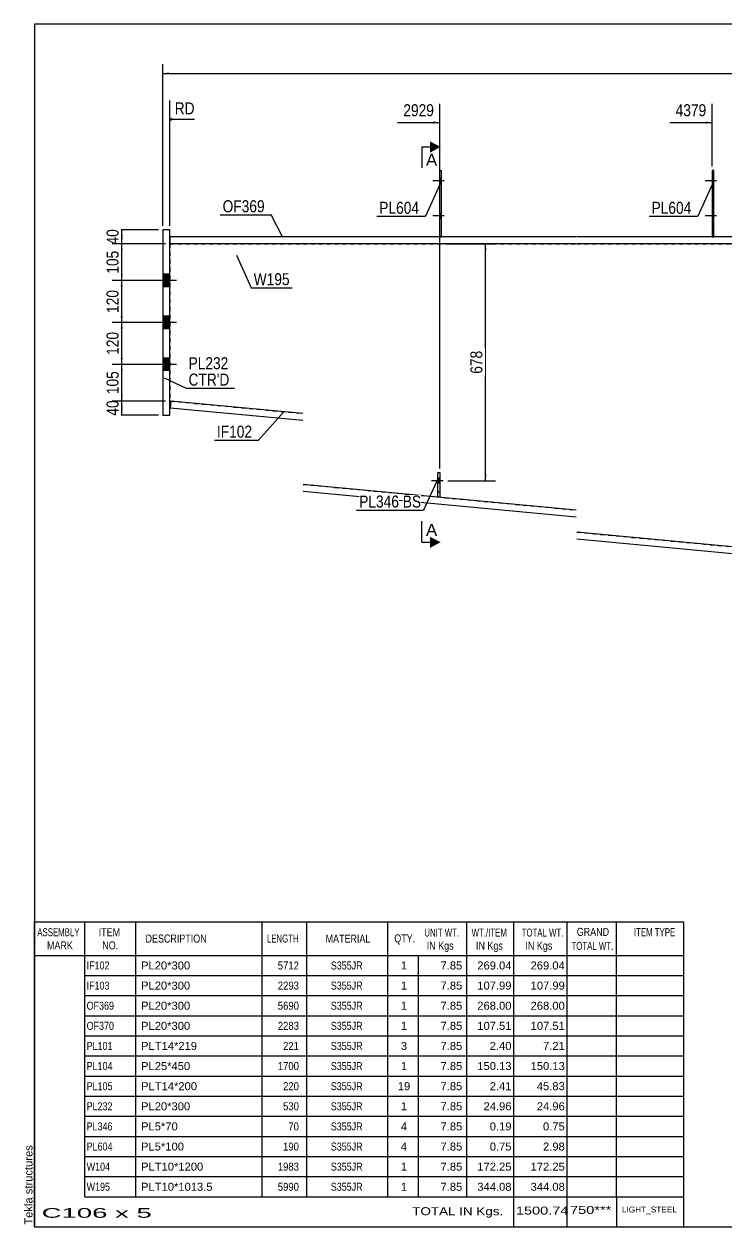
# Model space of a CAD drawing. Header units: millimetres. Extents: x -284 to 128, y -158 to 129.
# Drawn here: x -284.4 to -116.6, y -157.6 to 129.4 of the extents above; entities that cross this region are included whole.
import ezdxf

# ---------------------------------------------------------------- set-up
doc = ezdxf.new("R2010")
doc.units = ezdxf.units.MM
doc.linetypes.add('DXK_LINE_DOT1', pattern=[1.8814, 0.9407, -0.9407])
doc.linetypes.add('DXK_LINE_DOT2', pattern=[3.9198, 1.9599, -1.9599])
doc.styles.add('Arial', font='ARIAL.TTF', dxfattribs={"height": 0.2})
doc.styles.add('Arial Narrow', font='ARIALN.TTF', dxfattribs={"height": 0.2})

# ---------------------------------------------------------------- blocks, each defined once
blk = doc.blocks.new('Unknown-623260482-1210')
at = {"color": 5, "linetype": 'Continuous'}
for p, q in [((128.16, 129.41), (-281.84, 129.41)), ((-281.84, 129.41), (-281.84, -157.59)), ((128.16, -157.59), (128.16, 129.41)), ((-281.84, -157.59), (128.16, -157.59))]:
    blk.add_line(p, q, dxfattribs=at)
at = {"color": 174, "linetype": 'Continuous', "style": 'Arial'}
blk.add_text('Tekla structures', height=1.9102, rotation=90, dxfattribs=at).set_placement((-282.34, -157.09))
blk = doc.blocks.new('Part-623260482-1785 - 1449')
at = {"color": 7, "linetype": 'DXK_LINE_DOT1'}
for p, q in [((-249.58, 76.96), (-249.58, 39.46)), ((-249.58, 76.96), (-217.83, 76.96)), ((-217.73, 76.96), (-152.57, 76.96)), ((-152.47, 76.96), (-87.59, 76.96)), ((-87.49, 76.96), (-30.84, 76.96)), ((-249.33, 39.43), (-217.83, 36.47)), ((-217.73, 19.56), (-152.57, 13.43)), ((-152.47, 8.16), (-87.59, 2.06)), ((-87.49, -2.17), (-30.84, -7.5))]:
    blk.add_line(p, q, dxfattribs=at)
at = {"color": 2, "linetype": 'Continuous'}
for p, q in [((-30.84, -7.5), (-30.84, 76.96)), ((-249.58, 39.46), (-249.33, 39.43))]:
    blk.add_line(p, q, dxfattribs=at)
blk = doc.blocks.new('Bolt-623260482-1721 - 1449')
at = {"linetype": 'Continuous'}
for points in [[(-184.73, 91.37), (-184.73, 92.54), (-185.15, 92.54), (-185.15, 91.37)], [(-184.73, 91.37), (-184.73, 92.54), (-185.15, 92.54), (-185.15, 91.37)], [(-184.73, 83.04), (-184.73, 84.21), (-185.15, 84.21), (-185.15, 83.04)], [(-184.73, 83.04), (-184.73, 84.21), (-185.15, 84.21), (-185.15, 83.04)]]:
    blk.add_hatch(color=3, dxfattribs=at).paths.add_polyline_path(points)
at = {"color": 3, "linetype": 'Continuous'}
for p, q in [((-184.07, 91.96), (-186.82, 91.96)), ((-184.07, 91.96), (-186.82, 91.96)), ((-184.73, 92.54), (-185.15, 92.54)), ((-184.73, 92.54), (-185.15, 92.54)), ((-184.73, 91.37), (-185.15, 91.37)), ((-184.73, 91.37), (-185.15, 91.37)), ((-184.07, 83.62), (-186.82, 83.62)), ((-184.07, 83.62), (-186.82, 83.62)), ((-184.73, 84.21), (-185.15, 84.21)), ((-184.73, 84.21), (-185.15, 84.21)), ((-184.73, 83.04), (-185.15, 83.04)), ((-184.73, 83.04), (-185.15, 83.04))]:
    blk.add_line(p, q, dxfattribs=at)
blk = doc.blocks.new('Bolt-623260482-1593 - 1449')
at = {"linetype": 'Continuous'}
for points in [[(-251.25, 69.71), (-251.25, 66.71), (-249.58, 66.71), (-249.58, 69.71)], [(-251.25, 69.71), (-251.25, 66.71), (-249.58, 66.71), (-249.58, 69.71)], [(-251.25, 59.71), (-251.25, 56.71), (-249.58, 56.71), (-249.58, 59.71)], [(-251.25, 59.71), (-251.25, 56.71), (-249.58, 56.71), (-249.58, 59.71)], [(-251.25, 49.71), (-251.25, 46.71), (-249.58, 46.71), (-249.58, 49.71)], [(-251.25, 49.71), (-251.25, 46.71), (-249.58, 46.71), (-249.58, 49.71)]]:
    blk.add_hatch(color=3, dxfattribs=at).paths.add_polyline_path(points)
at = {"color": 3, "linetype": 'Continuous'}
for p, q in [((-249.58, 69.71), (-251.25, 69.71)), ((-249.58, 69.71), (-251.25, 69.71)), ((-248, 68.21), (-251.25, 68.21)), ((-248, 68.21), (-251.25, 68.21)), ((-249.58, 66.71), (-251.25, 66.71)), ((-249.58, 66.71), (-251.25, 66.71)), ((-249.58, 59.71), (-251.25, 59.71)), ((-249.58, 59.71), (-251.25, 59.71)), ((-248, 58.21), (-251.25, 58.21)), ((-248, 58.21), (-251.25, 58.21)), ((-249.58, 56.71), (-251.25, 56.71)), ((-249.58, 56.71), (-251.25, 56.71)), ((-249.58, 49.71), (-251.25, 49.71)), ((-249.58, 49.71), (-251.25, 49.71)), ((-248, 48.21), (-251.25, 48.21)), ((-248, 48.21), (-251.25, 48.21)), ((-249.58, 46.71), (-251.25, 46.71)), ((-249.58, 46.71), (-251.25, 46.71))]:
    blk.add_line(p, q, dxfattribs=at)
blk = doc.blocks.new('Part-623260482-1587 - 1449')
at = {"color": 7, "linetype": 'DXK_LINE_DOT1'}
for p, q in [((-185.57, 16.54), (-185.57, 22.37)), ((-185.57, 22.37), (-185.15, 22.37)), ((-185.15, 22.37), (-185.15, 16.54)), ((-185.57, 17.79), (-185.15, 17.79)), ((-185.15, 16.54), (-185.57, 16.54))]:
    blk.add_line(p, q, dxfattribs=at)
blk = doc.blocks.new('Part-623260482-1538 - 1449')
at = {"color": 2, "linetype": 'Continuous'}
for p, q in [((-249.58, 78.62), (-249.58, 76.96)), ((-217.83, 78.62), (-249.58, 78.62)), ((-152.57, 78.62), (-217.73, 78.62)), ((-87.59, 78.62), (-152.47, 78.62)), ((-55.84, 78.62), (-87.49, 78.62)), ((-55.84, 76.96), (-55.84, 78.62)), ((-217.83, 76.96), (-249.58, 76.96)), ((-152.57, 76.96), (-217.73, 76.96)), ((-87.59, 76.96), (-152.47, 76.96)), ((-55.84, 76.96), (-87.49, 76.96))]:
    blk.add_line(p, q, dxfattribs=at)
blk = doc.blocks.new('Part-623260482-1646 - 1449')
at = {"color": 2, "linetype": 'Continuous'}
for p, q in [((-249.58, 80.29), (-251.25, 80.29)), ((-251.25, 80.29), (-251.25, 36.12)), ((-249.58, 36.12), (-249.58, 80.29)), ((-251.25, 36.12), (-249.58, 36.12))]:
    blk.add_line(p, q, dxfattribs=at)
blk = doc.blocks.new('Bolt-623260482-1720 - 1449')
at = {"linetype": 'Continuous'}
for points in [[(-119.76, 91.37), (-119.76, 92.54), (-120.18, 92.54), (-120.18, 91.37)], [(-119.76, 91.37), (-119.76, 92.54), (-120.18, 92.54), (-120.18, 91.37)], [(-119.76, 83.04), (-119.76, 84.21), (-120.18, 84.21), (-120.18, 83.04)], [(-119.76, 83.04), (-119.76, 84.21), (-120.18, 84.21), (-120.18, 83.04)]]:
    blk.add_hatch(color=3, dxfattribs=at).paths.add_polyline_path(points)
at = {"color": 3, "linetype": 'Continuous'}
for p, q in [((-119.09, 91.96), (-121.84, 91.96)), ((-119.09, 91.96), (-121.84, 91.96)), ((-119.76, 92.54), (-120.18, 92.54)), ((-119.76, 92.54), (-120.18, 92.54)), ((-119.76, 91.37), (-120.18, 91.37)), ((-119.76, 91.37), (-120.18, 91.37)), ((-119.09, 83.62), (-121.84, 83.62)), ((-119.09, 83.62), (-121.84, 83.62)), ((-119.76, 84.21), (-120.18, 84.21)), ((-119.76, 84.21), (-120.18, 84.21)), ((-119.76, 83.04), (-120.18, 83.04)), ((-119.76, 83.04), (-120.18, 83.04))]:
    blk.add_line(p, q, dxfattribs=at)
blk = doc.blocks.new('Part-623260482-1592 - 1449')
at = {"color": 2, "linetype": 'Continuous'}
for p, q in [((-185.15, 78.62), (-185.15, 94.46)), ((-185.15, 94.46), (-184.73, 94.46)), ((-184.73, 78.62), (-184.73, 94.46))]:
    blk.add_line(p, q, dxfattribs=at)
at = {"color": 7, "linetype": 'DXK_LINE_DOT1'}
blk.add_line((-185.15, 78.62), (-184.73, 78.62), dxfattribs=at)
blk = doc.blocks.new('Bolt-623260482-1722 - 1449')
at = {"color": 3, "linetype": 'DXK_LINE_DOT2'}
for p, q in [((-184.36, 20.45), (-187.11, 20.45)), ((-185.15, 21.04), (-185.57, 21.04)), ((-185.15, 19.87), (-185.57, 19.87))]:
    blk.add_line(p, q, dxfattribs=at)
blk = doc.blocks.new('Bolt-623260482-1723 - 1449')
at = {"linetype": 'Continuous'}
blk.add_hatch(color=3, dxfattribs=at).paths.add_polyline_path([(-185.15, 19.87), (-185.15, 21.04), (-185.57, 21.04), (-185.57, 19.87)])
at = {"color": 3, "linetype": 'Continuous'}
for p, q in [((-184.36, 20.45), (-187.11, 20.45)), ((-185.15, 21.04), (-185.57, 21.04)), ((-185.15, 19.87), (-185.57, 19.87))]:
    blk.add_line(p, q, dxfattribs=at)
blk = doc.blocks.new('Part-623260482-1747 - 1449')
at = {"color": 2, "linetype": 'Continuous'}
for p, q in [((-249.33, 39.43), (-249.49, 37.78)), ((-217.83, 34.8), (-249.49, 37.78)), ((-217.83, 36.47), (-249.33, 39.43)), ((-152.57, 13.43), (-217.73, 19.56)), ((-152.57, 11.75), (-217.73, 17.88)), ((-87.59, 2.06), (-152.47, 8.16)), ((-87.59, 0.39), (-152.47, 6.49)), ((-55.84, -5.15), (-87.49, -2.17)), ((-55.99, -6.81), (-87.49, -3.84)), ((-55.99, -6.81), (-55.84, -5.15))]:
    blk.add_line(p, q, dxfattribs=at)
blk = doc.blocks.new('Part-623260482-1806 - 1449')
at = {"color": 2, "linetype": 'Continuous'}
for p, q in [((-119.76, 94.46), (-120.18, 94.46)), ((-120.18, 94.46), (-120.18, 78.62)), ((-119.76, 78.62), (-119.76, 94.46))]:
    blk.add_line(p, q, dxfattribs=at)
at = {"color": 7, "linetype": 'DXK_LINE_DOT1'}
blk.add_line((-120.18, 78.62), (-119.76, 78.62), dxfattribs=at)
blk = doc.blocks.new('Part-623260482-1833 - 1449')
at = {"color": 2, "linetype": 'Continuous'}
for p, q in [((-185.57, 16.54), (-185.57, 22.37)), ((-185.57, 22.37), (-185.15, 22.37)), ((-185.15, 22.37), (-185.15, 16.54)), ((-185.15, 16.54), (-185.57, 16.54))]:
    blk.add_line(p, q, dxfattribs=at)
blk = doc.blocks.new('StraightDimension-623260482-2021 - 1449')
at = {"linetype": 'Continuous'}
for points in [[(-174.48, 75.46), (-174.23, 76.96), (-173.98, 75.46)], [(-173.98, 21.95), (-174.23, 20.45), (-174.48, 21.95)]]:
    blk.add_hatch(color=7, dxfattribs=at).paths.add_polyline_path(points)
at = {"color": 7, "linetype": 'Continuous'}
for p, q in [((-183.23, 76.96), (-171.83, 76.96)), ((-174.23, 20.45), (-174.23, 76.96)), ((-183.26, 20.45), (-171.83, 20.45))]:
    blk.add_line(p, q, dxfattribs=at)
at = {"color": 0}
blk.add_wipeout([(-174.38, 52.05), (-178.58, 52.05), (-178.58, 45.36), (-174.38, 45.36)], dxfattribs=at)
at = {"color": 3, "style": 'Arial Narrow'}
blk.add_text('678', height=2.863, rotation=90.0002, dxfattribs=at).set_placement((-174.98, 45.96))
blk = doc.blocks.new('StraightDimension-623260482-2334 - 1449')
at = {"linetype": 'Continuous'}
for points in [[(-249.75, 117.37), (-251.25, 117.62), (-249.75, 117.87)], [(77.22, 117.87), (78.72, 117.62), (77.22, 117.37)]]:
    blk.add_hatch(color=7, dxfattribs=at).paths.add_polyline_path(points)
at = {"color": 7, "linetype": 'Continuous'}
for p, q in [((-251.25, 81.29), (-251.25, 119.87)), ((78.72, 98.79), (78.72, 119.87)), ((-251.25, 117.62), (78.72, 117.62))]:
    blk.add_line(p, q, dxfattribs=at)
at = {"color": 0}
blk.add_wipeout([(-82.01, 117.77), (-82.01, 121.97), (-90.52, 121.97), (-90.52, 117.77)], dxfattribs=at)
at = {"color": 3, "style": 'Arial Narrow'}
blk.add_text('8018', height=2.863, dxfattribs=at).set_placement((-89.92, 118.37))
blk = doc.blocks.new('StraightDimension-623260482-2343 - 1449')
at = {"linetype": 'Continuous'}
for points in [[(-261.3, 78.79), (-261.05, 80.29), (-260.8, 78.79)], [(-260.8, 78.46), (-261.05, 76.96), (-261.3, 78.46)]]:
    blk.add_hatch(color=7, dxfattribs=at).paths.add_polyline_path(points)
at = {"color": 7, "linetype": 'Continuous'}
for p, q in [((-252.25, 80.29), (-263.3, 80.29)), ((-261.05, 76.96), (-261.05, 80.29)), ((-250.58, 76.96), (-263.3, 76.96))]:
    blk.add_line(p, q, dxfattribs=at)
at = {"color": 0}
blk.add_wipeout([(-261.2, 81.05), (-265.4, 81.05), (-265.4, 76.2), (-261.2, 76.2)], dxfattribs=at)
at = {"color": 3, "style": 'Arial Narrow'}
blk.add_text('40', height=2.863, rotation=90.0002, dxfattribs=at).set_placement((-261.8, 76.8))
blk = doc.blocks.new('StraightDimension-623260482-2352 - 1449')
at = {"linetype": 'Continuous'}
for points in [[(-261.3, 37.96), (-261.05, 39.46), (-260.8, 37.96)], [(-260.8, 37.62), (-261.05, 36.12), (-261.3, 37.62)]]:
    blk.add_hatch(color=7, dxfattribs=at).paths.add_polyline_path(points)
at = {"color": 7, "linetype": 'Continuous'}
for p, q in [((-250.58, 39.46), (-263.3, 39.46)), ((-261.05, 36.12), (-261.05, 39.46)), ((-252.25, 36.12), (-263.3, 36.12))]:
    blk.add_line(p, q, dxfattribs=at)
at = {"color": 0}
blk.add_wipeout([(-261.2, 40.22), (-265.4, 40.22), (-265.4, 35.36), (-261.2, 35.36)], dxfattribs=at)
at = {"color": 3, "style": 'Arial Narrow'}
blk.add_text('40', height=2.863, rotation=90.0002, dxfattribs=at).set_placement((-261.8, 35.96))
blk = doc.blocks.new('StraightDimension-623260482-2362 - 1449')
at = {"linetype": 'Continuous'}
for points in [[(-261.3, 56.71), (-261.05, 58.21), (-260.8, 56.71)], [(-260.8, 49.71), (-261.05, 48.21), (-261.3, 49.71)]]:
    blk.add_hatch(color=7, dxfattribs=at).paths.add_polyline_path(points)
at = {"color": 7, "linetype": 'Continuous'}
for p, q in [((-250.58, 58.21), (-263.3, 58.21)), ((-261.05, 48.21), (-261.05, 58.21)), ((-250.58, 48.21), (-263.3, 48.21))]:
    blk.add_line(p, q, dxfattribs=at)
at = {"color": 0}
blk.add_wipeout([(-261.2, 56.55), (-265.4, 56.55), (-265.4, 49.87), (-261.2, 49.87)], dxfattribs=at)
at = {"color": 3, "style": 'Arial Narrow'}
blk.add_text('120', height=2.863, rotation=90.0002, dxfattribs=at).set_placement((-261.8, 50.47))
blk = doc.blocks.new('StraightDimension-623260482-2376 - 1449')
at = {"linetype": 'Continuous'}
for points in [[(-261.3, 46.71), (-261.05, 48.21), (-260.8, 46.71)], [(-260.8, 40.96), (-261.05, 39.46), (-261.3, 40.96)]]:
    blk.add_hatch(color=7, dxfattribs=at).paths.add_polyline_path(points)
at = {"color": 7, "linetype": 'Continuous'}
for p, q in [((-250.58, 48.21), (-263.3, 48.21)), ((-261.05, 39.46), (-261.05, 48.21)), ((-250.58, 39.46), (-263.3, 39.46))]:
    blk.add_line(p, q, dxfattribs=at)
at = {"color": 0}
blk.add_wipeout([(-261.2, 47.18), (-265.4, 47.18), (-265.4, 40.49), (-261.2, 40.49)], dxfattribs=at)
at = {"color": 3, "style": 'Arial Narrow'}
blk.add_text('105', height=2.863, rotation=90.0002, dxfattribs=at).set_placement((-261.8, 41.09))
blk = doc.blocks.new('StraightDimension-623260482-2390 - 1449')
at = {"linetype": 'Continuous'}
for points in [[(-261.3, 75.46), (-261.05, 76.96), (-260.8, 75.46)], [(-260.8, 69.71), (-261.05, 68.21), (-261.3, 69.71)]]:
    blk.add_hatch(color=7, dxfattribs=at).paths.add_polyline_path(points)
at = {"color": 7, "linetype": 'Continuous'}
for p, q in [((-250.58, 76.96), (-263.3, 76.96)), ((-261.05, 68.21), (-261.05, 76.96)), ((-250.58, 68.21), (-263.3, 68.21))]:
    blk.add_line(p, q, dxfattribs=at)
at = {"color": 0}
blk.add_wipeout([(-261.2, 75.93), (-265.4, 75.93), (-265.4, 69.24), (-261.2, 69.24)], dxfattribs=at)
at = {"color": 3, "style": 'Arial Narrow'}
blk.add_text('105', height=2.863, rotation=90.0002, dxfattribs=at).set_placement((-261.8, 69.84))
blk = doc.blocks.new('StraightDimension-623260482-2403 - 1449')
at = {"linetype": 'Continuous'}
for points in [[(-261.3, 66.71), (-261.05, 68.21), (-260.8, 66.71)], [(-260.8, 59.71), (-261.05, 58.21), (-261.3, 59.71)]]:
    blk.add_hatch(color=7, dxfattribs=at).paths.add_polyline_path(points)
at = {"color": 7, "linetype": 'Continuous'}
for p, q in [((-250.58, 68.21), (-263.3, 68.21)), ((-261.05, 58.21), (-261.05, 68.21)), ((-250.58, 58.21), (-263.3, 58.21))]:
    blk.add_line(p, q, dxfattribs=at)
at = {"color": 0}
blk.add_wipeout([(-261.2, 66.55), (-265.4, 66.55), (-265.4, 59.87), (-261.2, 59.87)], dxfattribs=at)
at = {"color": 3, "style": 'Arial Narrow'}
blk.add_text('120', height=2.863, rotation=90.0002, dxfattribs=at).set_placement((-261.8, 60.47))
blk = doc.blocks.new('StraightDimension-623260482-5804 - 1449')
at = {"linetype": 'Continuous'}
blk.add_hatch(color=7, dxfattribs=at).paths.add_polyline_path([(-121.68, 106.16), (-120.18, 105.91), (-121.68, 105.66)])
at = {"color": 7, "linetype": 'Continuous'}
for p, q in [((-120.18, 95.46), (-120.18, 110.41)), ((-130.24, 105.91), (-120.18, 105.91))]:
    blk.add_line(p, q, dxfattribs=at)
at = {"color": 0}
blk.add_wipeout([(-120.95, 106.81), (-120.95, 111.01), (-129.46, 111.01), (-129.46, 106.81)], dxfattribs=at)
at = {"color": 3, "style": 'Arial Narrow'}
blk.add_text('4379', height=2.863, dxfattribs=at).set_placement((-128.86, 107.41))
blk = doc.blocks.new('StraightDimension-623260482-5805 - 1449')
at = {"linetype": 'Continuous'}
blk.add_hatch(color=7, dxfattribs=at).paths.add_polyline_path([(-186.65, 106.16), (-185.15, 105.91), (-186.65, 105.66)])
at = {"color": 7, "linetype": 'Continuous'}
for p, q in [((-185.15, 23.37), (-185.15, 110.41)), ((-195.21, 105.91), (-185.15, 105.91))]:
    blk.add_line(p, q, dxfattribs=at)
at = {"color": 0, "linetype": 'Continuous'}
blk.add_wipeout([(-243.05, 107.26), (-243.05, 111.46), (-249, 111.46), (-249, 107.26)], dxfattribs=at)
at = {"color": 7, "linetype": 'Continuous'}
for p, q in [((-249.58, 81.29), (-249.58, 111.16)), ((-249.08, 106.91), (-249.58, 106.66)), ((-249.08, 106.41), (-249.58, 106.66)), ((-243.65, 106.66), (-249.58, 106.66))]:
    blk.add_line(p, q, dxfattribs=at)
at = {"color": 3, "linetype": 'Continuous', "style": 'Arial Narrow'}
blk.add_text('RD', height=2.863, dxfattribs=at).set_placement((-248.4, 107.86))
at = {"color": 0}
blk.add_wipeout([(-185.93, 106.81), (-185.93, 111.01), (-194.44, 111.01), (-194.44, 106.81)], dxfattribs=at)
at = {"color": 3, "style": 'Arial Narrow'}
blk.add_text('2929', height=2.863, dxfattribs=at).set_placement((-193.84, 107.41))
blk = doc.blocks.new('CBS_BOM-623260482-5928')
at = {"color": 7, "linetype": 'Continuous'}
for p, q in [((-281.87, -92.82), (-281.87, -84.82)), ((-281.87, -84.82), (-126.95, -84.82)), ((-269.87, -92.82), (-269.87, -84.82)), ((-257.68, -92.82), (-257.68, -84.82)), ((-227.52, -92.82), (-227.52, -84.82)), ((-216.84, -92.82), (-216.84, -84.82)), ((-197.52, -92.82), (-197.52, -84.82)), ((-178.72, -92.82), (-178.72, -84.82)), ((-167.51, -92.82), (-167.51, -84.82)), ((-154.72, -92.82), (-154.72, -84.82)), ((-142.97, -92.82), (-142.97, -84.82)), ((-126.95, -84.83), (-126.95, -92.81)), ((-281.87, -92.82), (-126.95, -92.82)), ((-281.87, -97.62), (-281.87, -92.82)), ((-269.87, -97.62), (-269.87, -92.82)), ((-257.68, -97.62), (-257.68, -92.82)), ((-227.52, -97.62), (-227.52, -92.82)), ((-216.84, -97.62), (-216.84, -92.82)), ((-197.52, -97.62), (-197.52, -92.82)), ((-190.26, -97.62), (-190.26, -92.82)), ((-178.72, -97.62), (-178.72, -92.82)), ((-167.51, -97.62), (-167.51, -92.82)), ((-154.72, -97.62), (-154.72, -92.82)), ((-142.96, -97.62), (-142.96, -92.82)), ((-126.95, -92.83), (-126.95, -97.62)), ((-281.87, -102.42), (-281.87, -97.62)), ((-269.87, -97.62), (-126.95, -97.62)), ((-269.87, -102.42), (-269.87, -97.62)), ((-257.68, -102.42), (-257.68, -97.62)), ((-227.52, -102.42), (-227.52, -97.62)), ((-216.84, -102.42), (-216.84, -97.62)), ((-197.52, -102.42), (-197.52, -97.62)), ((-190.26, -102.42), (-190.26, -97.62)), ((-178.72, -102.42), (-178.72, -97.62)), ((-167.51, -102.42), (-167.51, -97.62)), ((-154.72, -102.42), (-154.72, -97.62)), ((-142.96, -102.42), (-142.96, -97.62)), ((-126.95, -97.63), (-126.95, -102.42)), ((-281.87, -107.22), (-281.87, -102.42)), ((-269.87, -102.42), (-126.95, -102.42)), ((-269.87, -107.22), (-269.87, -102.42)), ((-257.68, -107.22), (-257.68, -102.42)), ((-227.52, -107.22), (-227.52, -102.42)), ((-216.84, -107.22), (-216.84, -102.42)), ((-197.52, -107.22), (-197.52, -102.42)), ((-190.26, -107.22), (-190.26, -102.42)), ((-178.72, -107.22), (-178.72, -102.42)), ((-167.51, -107.22), (-167.51, -102.42)), ((-154.72, -107.22), (-154.72, -102.42)), ((-142.96, -107.22), (-142.96, -102.42)), ((-126.95, -102.43), (-126.95, -107.22)), ((-281.87, -112.02), (-281.87, -107.22)), ((-269.87, -107.22), (-126.95, -107.22)), ((-269.87, -112.02), (-269.87, -107.22)), ((-257.68, -112.02), (-257.68, -107.22)), ((-227.52, -112.02), (-227.52, -107.22)), ((-216.84, -112.02), (-216.84, -107.22)), ((-197.52, -112.02), (-197.52, -107.22)), ((-190.26, -112.02), (-190.26, -107.22)), ((-178.72, -112.02), (-178.72, -107.22)), ((-167.51, -112.02), (-167.51, -107.22)), ((-154.72, -112.02), (-154.72, -107.22)), ((-142.96, -112.02), (-142.96, -107.22)), ((-126.95, -107.23), (-126.95, -112.02)), ((-281.87, -116.82), (-281.87, -112.02)), ((-269.87, -112.02), (-126.95, -112.02)), ((-269.87, -116.82), (-269.87, -112.02)), ((-257.68, -116.82), (-257.68, -112.02)), ((-227.52, -116.82), (-227.52, -112.02)), ((-216.84, -116.82), (-216.84, -112.02)), ((-197.52, -116.82), (-197.52, -112.02)), ((-190.26, -116.82), (-190.26, -112.02)), ((-178.72, -116.82), (-178.72, -112.02)), ((-167.51, -116.82), (-167.51, -112.02)), ((-154.72, -116.82), (-154.72, -112.02)), ((-142.96, -116.82), (-142.96, -112.02)), ((-126.95, -112.03), (-126.95, -116.82)), ((-281.87, -121.62), (-281.87, -116.82)), ((-269.87, -116.82), (-126.95, -116.82)), ((-269.87, -121.62), (-269.87, -116.82)), ((-257.68, -121.62), (-257.68, -116.82)), ((-227.52, -121.62), (-227.52, -116.82)), ((-216.84, -121.62), (-216.84, -116.82)), ((-197.52, -121.62), (-197.52, -116.82)), ((-190.26, -121.62), (-190.26, -116.82)), ((-178.72, -121.62), (-178.72, -116.82)), ((-167.51, -121.62), (-167.51, -116.82)), ((-154.72, -121.62), (-154.72, -116.82)), ((-142.96, -121.62), (-142.96, -116.82)), ((-126.95, -116.83), (-126.95, -121.62)), ((-281.87, -126.42), (-281.87, -121.62)), ((-269.87, -121.62), (-126.95, -121.62)), ((-269.87, -126.42), (-269.87, -121.62)), ((-257.68, -126.42), (-257.68, -121.62)), ((-227.52, -126.42), (-227.52, -121.62)), ((-216.84, -126.42), (-216.84, -121.62)), ((-197.52, -126.42), (-197.52, -121.62)), ((-190.26, -126.42), (-190.26, -121.62)), ((-178.72, -126.42), (-178.72, -121.62)), ((-167.51, -126.42), (-167.51, -121.62)), ((-154.72, -126.42), (-154.72, -121.62)), ((-142.96, -126.42), (-142.96, -121.62)), ((-126.95, -121.63), (-126.95, -126.42)), ((-281.87, -131.22), (-281.87, -126.42)), ((-269.87, -126.42), (-126.95, -126.42)), ((-269.87, -131.22), (-269.87, -126.42)), ((-257.68, -131.22), (-257.68, -126.42)), ((-227.52, -131.22), (-227.52, -126.42)), ((-216.84, -131.22), (-216.84, -126.42)), ((-197.52, -131.22), (-197.52, -126.42)), ((-190.26, -131.22), (-190.26, -126.42)), ((-178.72, -131.22), (-178.72, -126.42)), ((-167.51, -131.22), (-167.51, -126.42)), ((-154.72, -131.22), (-154.72, -126.42)), ((-142.96, -131.22), (-142.96, -126.42)), ((-126.95, -126.43), (-126.95, -131.22)), ((-281.87, -136.02), (-281.87, -131.22)), ((-269.87, -131.22), (-126.95, -131.22)), ((-269.87, -136.02), (-269.87, -131.22)), ((-257.68, -136.02), (-257.68, -131.22)), ((-227.52, -136.02), (-227.52, -131.22)), ((-216.84, -136.02), (-216.84, -131.22)), ((-197.52, -136.02), (-197.52, -131.22)), ((-190.26, -136.02), (-190.26, -131.22)), ((-178.72, -136.02), (-178.72, -131.22)), ((-167.51, -136.02), (-167.51, -131.22)), ((-154.72, -136.02), (-154.72, -131.22)), ((-142.96, -136.02), (-142.96, -131.22)), ((-126.95, -131.23), (-126.95, -136.02)), ((-281.87, -140.82), (-281.87, -136.02)), ((-269.87, -136.02), (-126.95, -136.02)), ((-269.87, -140.82), (-269.87, -136.02)), ((-257.68, -140.82), (-257.68, -136.02)), ((-227.52, -140.82), (-227.52, -136.02)), ((-216.84, -140.82), (-216.84, -136.02)), ((-197.52, -140.82), (-197.52, -136.02)), ((-190.26, -140.82), (-190.26, -136.02)), ((-178.72, -140.82), (-178.72, -136.02)), ((-167.51, -140.82), (-167.51, -136.02)), ((-154.72, -140.82), (-154.72, -136.02)), ((-142.96, -140.82), (-142.96, -136.02)), ((-126.95, -136.03), (-126.95, -140.82)), ((-281.87, -145.62), (-281.87, -140.82)), ((-269.87, -140.82), (-126.95, -140.82)), ((-269.87, -145.62), (-269.87, -140.82)), ((-257.68, -145.62), (-257.68, -140.82)), ((-227.52, -145.62), (-227.52, -140.82)), ((-216.84, -145.62), (-216.84, -140.82)), ((-197.52, -145.62), (-197.52, -140.82)), ((-190.26, -145.62), (-190.26, -140.82)), ((-178.72, -145.62), (-178.72, -140.82)), ((-167.51, -145.62), (-167.51, -140.82)), ((-154.72, -145.62), (-154.72, -140.82)), ((-142.96, -145.62), (-142.96, -140.82)), ((-126.95, -140.83), (-126.95, -145.62)), ((-281.87, -150.42), (-281.87, -145.62)), ((-269.87, -145.62), (-126.95, -145.62)), ((-269.87, -150.42), (-269.87, -145.62)), ((-257.68, -150.42), (-257.68, -145.62)), ((-227.52, -150.42), (-227.52, -145.62)), ((-216.84, -150.42), (-216.84, -145.62)), ((-197.52, -150.42), (-197.52, -145.62)), ((-190.26, -150.42), (-190.26, -145.62)), ((-178.72, -150.42), (-178.72, -145.62)), ((-167.51, -150.42), (-167.51, -145.62)), ((-154.72, -150.42), (-154.72, -145.62)), ((-142.96, -150.42), (-142.96, -145.62)), ((-126.95, -145.63), (-126.95, -150.42)), ((-281.87, -157.62), (-281.87, -150.44)), ((-269.87, -150.42), (-126.95, -150.42)), ((-167.51, -157.62), (-167.51, -150.44)), ((-154.72, -157.62), (-154.72, -150.44)), ((-142.92, -157.62), (-142.92, -150.44)), ((-126.95, -150.42), (-126.95, -157.62)), ((-281.87, -157.62), (-126.95, -157.62))]:
    blk.add_line(p, q, dxfattribs=at)
at = {"color": 3, "linetype": 'Continuous', "style": 'Arial'}
for s, height, width, p in [('ASSEMBLY', 1.91, 0.7, (-281.19, -88.25)), ('ITEM', 1.91, 0.8, (-266.54, -88.25)), ('DESCRIPTION', 1.9102, 0.8, (-255.36, -89.76)), ('LENGTH', 1.91, 0.7, (-226.41, -89.76)), ('MATERIAL', 1.91, 0.8, (-212.39, -89.8)), ('QTY.', 1.91, 0.8, (-196, -89.72)), ('UNIT WT.', 1.91, 0.7, (-188.83, -88.33)), ('WT./ITEM', 1.91, 0.7, (-177.54, -88.33)), ('TOTAL WT.', 1.91, 0.7, (-165.6, -88.33)), ('GRAND', 1.91, 0.8, (-152.45, -88.17)), ('ITEM TYPE', 1.91, 0.7, (-138.81, -88.24)), ('MARK', 1.91, 0.8, (-278.87, -91.39)), ('NO.', 1.91, 0.8, (-265.69, -91.39)), ('IN Kgs', 1.91, 0.8, (-188.25, -91.46)), ('IN Kgs', 1.91, 0.8, (-176.5, -91.46)), ('IN Kgs', 1.91, 0.8, (-164.71, -91.46)), ('TOTAL WT.', 1.91, 0.7, (-153.71, -91.51))]:
    blk.add_text(s, height=height, dxfattribs=dict(at, width=width)).set_placement(p)
at = {"color": 7, "linetype": 'Continuous', "style": 'Arial'}
for s, width, p in [('IF102', 0.8, (-269.42, -96.19)), ('5712', 0.85, (-223.8, -96.19)), ('S355JR', 0.8, (-211.15, -96.19)), ('IF103', 0.8, (-269.42, -100.99)), ('2293', 0.85, (-223.8, -100.99)), ('S355JR', 0.8, (-211.15, -100.99)), ('OF369', 0.8, (-269.42, -105.79)), ('5690', 0.85, (-223.8, -105.79)), ('S355JR', 0.8, (-211.15, -105.79)), ('OF370', 0.8, (-269.42, -110.59)), ('2283', 0.85, (-223.8, -110.59)), ('S355JR', 0.8, (-211.15, -110.59)), ('PL101', 0.8, (-269.42, -115.39)), ('221', 0.85, (-222.54, -115.39)), ('S355JR', 0.8, (-211.15, -115.39)), ('PL104', 0.8, (-269.42, -120.19)), ('1700', 0.85, (-223.8, -120.19)), ('S355JR', 0.8, (-211.15, -120.19)), ('PL105', 0.8, (-269.42, -124.99)), ('220', 0.85, (-222.54, -124.99)), ('S355JR', 0.8, (-211.15, -124.99)), ('PL232', 0.8, (-269.42, -129.79)), ('530', 0.85, (-222.54, -129.79)), ('S355JR', 0.8, (-211.15, -129.79)), ('PL346', 0.8, (-269.42, -134.59)), ('70', 0.85, (-221.28, -134.59)), ('S355JR', 0.8, (-211.15, -134.59)), ('PL604', 0.8, (-269.42, -139.39)), ('190', 0.85, (-222.54, -139.39)), ('S355JR', 0.8, (-211.15, -139.39)), ('W104', 0.8, (-269.42, -144.19)), ('1983', 0.85, (-223.8, -144.19)), ('S355JR', 0.8, (-211.15, -144.19)), ('W195', 0.8, (-269.42, -148.99)), ('5990', 0.85, (-223.8, -148.99)), ('S355JR', 0.8, (-211.15, -148.99))]:
    blk.add_text(s, height=1.91, dxfattribs=dict(at, width=width)).set_placement(p)
for s, height, p in [('PL20*300', 1.91, (-256.43, -96.19)), ('1', 1.91, (-194.43, -96.19)), ('7.85', 1.91, (-184.97, -96.19)), ('269.04', 1.91, (-176.19, -96.19)), ('269.04', 1.91, (-163.47, -96.19)), ('PL20*300', 1.91, (-256.43, -100.99)), ('1', 1.91, (-194.43, -100.99)), ('7.85', 1.91, (-184.97, -100.99)), ('107.99', 1.91, (-176.19, -100.99)), ('107.99', 1.91, (-163.47, -100.99)), ('PL20*300', 1.91, (-256.43, -105.79)), ('1', 1.91, (-194.43, -105.79)), ('7.85', 1.91, (-184.97, -105.79)), ('268.00', 1.91, (-176.19, -105.79)), ('268.00', 1.91, (-163.47, -105.79)), ('PL20*300', 1.91, (-256.43, -110.59)), ('1', 1.91, (-194.43, -110.59)), ('7.85', 1.91, (-184.97, -110.59)), ('107.51', 1.91, (-176.19, -110.59)), ('107.51', 1.91, (-163.47, -110.59)), ('PLT14*219', 1.91, (-256.43, -115.39)), ('3', 1.91, (-194.43, -115.39)), ('7.85', 1.91, (-184.97, -115.39)), ('2.40', 1.91, (-173.22, -115.39)), ('7.21', 1.91, (-160.51, -115.39)), ('PL25*450', 1.91, (-256.43, -120.19)), ('1', 1.91, (-194.43, -120.19)), ('7.85', 1.91, (-184.97, -120.19)), ('150.13', 1.91, (-176.19, -120.19)), ('150.13', 1.91, (-163.47, -120.19)), ('PLT14*200', 1.91, (-256.43, -124.99)), ('19', 1.91, (-195.17, -124.99)), ('7.85', 1.91, (-184.97, -124.99)), ('2.41', 1.91, (-173.22, -124.99)), ('45.83', 1.91, (-161.99, -124.99)), ('PL20*300', 1.91, (-256.43, -129.79)), ('1', 1.91, (-194.43, -129.79)), ('7.85', 1.91, (-184.97, -129.79)), ('24.96', 1.91, (-174.7, -129.79)), ('24.96', 1.91, (-161.99, -129.79)), ('PL5*70', 1.91, (-256.43, -134.59)), ('4', 1.91, (-194.43, -134.59)), ('7.85', 1.91, (-184.97, -134.59)), ('0.19', 1.91, (-173.22, -134.59)), ('0.75', 1.91, (-160.51, -134.59)), ('PL5*100', 1.91, (-256.43, -139.39)), ('4', 1.91, (-194.43, -139.39)), ('7.85', 1.91, (-184.97, -139.39)), ('0.75', 1.91, (-173.22, -139.39)), ('2.98', 1.91, (-160.51, -139.39)), ('PLT10*1200', 1.91, (-256.43, -144.19)), ('1', 1.91, (-194.43, -144.19)), ('7.85', 1.91, (-184.97, -144.19)), ('172.25', 1.91, (-176.19, -144.19)), ('172.25', 1.91, (-163.47, -144.19)), ('PLT10*1013.5', 1.9102, (-256.43, -148.99)), ('1', 1.91, (-194.43, -148.99)), ('7.85', 1.91, (-184.97, -148.99)), ('344.08', 1.91, (-176.19, -148.99)), ('344.08', 1.91, (-163.47, -148.99))]:
    blk.add_text(s, height=height, dxfattribs=at).set_placement(p)
at = {"color": 6, "linetype": 'Continuous', "style": 'Arial'}
for s, height, width, p in [('C106 x 5', 2.292, 2.05, (-280.15, -155.43)), ('TOTAL IN Kgs.', 1.9102, 1.2, (-191.71, -154.83)), ('1500.74', 1.91, 1.3, (-166.98, -154.68)), ('750***', 1.91, 1.3, (-154.05, -154.52))]:
    blk.add_text(s, height=height, dxfattribs=dict(at, width=width)).set_placement(p)
blk.add_text('LIGHT_STEEL', height=1.4135, dxfattribs=at).set_placement((-141.7, -154.17))
blk = doc.blocks.new('Mark-623260482-1802 - 1449')
at = {"color": 7, "linetype": 'Continuous'}
blk.add_line((-120.07, 91.27), (-123.6, 83.53), dxfattribs=at)
at = {"color": 0}
blk.add_wipeout([(-125.1, 84.13), (-125.1, 87.13), (-134.61, 87.13), (-134.61, 84.13)], dxfattribs=at)
blk.add_wipeout([(-125.1, 84.13), (-125.1, 87.13), (-134.61, 87.13), (-134.61, 84.13)], dxfattribs=at)
at = {"color": 7, "linetype": 'Continuous'}
blk.add_line((-135.21, 83.53), (-123.6, 83.53), dxfattribs=at)
at = {"color": 3, "style": 'Arial Narrow'}
blk.add_text('PL604', height=2.863, dxfattribs=at).set_placement((-134.61, 84.13))
blk = doc.blocks.new('Mark-623260482-1534 - 1449')
at = {"color": 7, "linetype": 'Continuous'}
blk.add_line((-222.56, 78.48), (-225.42, 83.9), dxfattribs=at)
at = {"color": 0}
blk.add_wipeout([(-226.92, 84.5), (-226.92, 87.5), (-236.97, 87.5), (-236.97, 84.5)], dxfattribs=at)
blk.add_wipeout([(-226.92, 84.5), (-226.92, 87.5), (-236.97, 87.5), (-236.97, 84.5)], dxfattribs=at)
at = {"color": 7, "linetype": 'Continuous'}
blk.add_line((-237.57, 83.9), (-225.42, 83.9), dxfattribs=at)
at = {"color": 3, "style": 'Arial Narrow'}
blk.add_text('OF369', height=2.863, dxfattribs=at).set_placement((-236.97, 84.5))
blk = doc.blocks.new('Mark-623260482-1588 - 1449')
at = {"color": 7, "linetype": 'Continuous'}
blk.add_line((-185.04, 91.27), (-188.58, 83.53), dxfattribs=at)
at = {"color": 0}
blk.add_wipeout([(-190.08, 84.13), (-190.08, 87.13), (-199.58, 87.13), (-199.58, 84.13)], dxfattribs=at)
blk.add_wipeout([(-190.08, 84.13), (-190.08, 87.13), (-199.58, 87.13), (-199.58, 84.13)], dxfattribs=at)
at = {"color": 7, "linetype": 'Continuous'}
blk.add_line((-200.18, 83.53), (-188.58, 83.53), dxfattribs=at)
at = {"color": 3, "style": 'Arial Narrow'}
blk.add_text('PL604', height=2.863, dxfattribs=at).set_placement((-199.58, 84.13))
blk = doc.blocks.new('Mark-623260482-1642 - 1449')
at = {"color": 0}
blk.add_wipeout([(-235.6, 47.04), (-235.6, 50.04), (-245.1, 50.04), (-245.1, 47.04)], dxfattribs=at)
blk.add_wipeout([(-235.6, 47.04), (-235.6, 50.04), (-245.1, 50.04), (-245.1, 47.04)], dxfattribs=at)
blk.add_wipeout([(-235.34, 43.14), (-235.34, 46.14), (-245.1, 46.14), (-245.1, 43.14)], dxfattribs=at)
blk.add_wipeout([(-235.34, 43.14), (-235.34, 46.14), (-245.1, 46.14), (-245.1, 43.14)], dxfattribs=at)
at = {"color": 7, "linetype": 'Continuous'}
for p, q in [((-250.89, 44.98), (-245.7, 42.54)), ((-245.7, 42.54), (-234.1, 42.54))]:
    blk.add_line(p, q, dxfattribs=at)
at = {"color": 3, "style": 'Arial Narrow'}
blk.add_text('PL232', height=2.863, dxfattribs=at).set_placement((-245.1, 47.04))
at = {"color": 1, "style": 'Arial Narrow'}
blk.add_text("CTR'D", height=2.863, dxfattribs=at).set_placement((-245.1, 43.14))
blk = doc.blocks.new('Mark-623260482-1743 - 1449')
at = {"color": 7, "linetype": 'Continuous'}
blk.add_line((-222.46, 36.77), (-228.42, 30.12), dxfattribs=at)
at = {"color": 0}
blk.add_wipeout([(-229.92, 30.72), (-229.92, 33.72), (-238.33, 33.72), (-238.33, 30.72)], dxfattribs=at)
blk.add_wipeout([(-229.92, 30.72), (-229.92, 33.72), (-238.33, 33.72), (-238.33, 30.72)], dxfattribs=at)
at = {"color": 7, "linetype": 'Continuous'}
blk.add_line((-238.93, 30.12), (-228.42, 30.12), dxfattribs=at)
at = {"color": 3, "style": 'Arial Narrow'}
blk.add_text('IF102', height=2.863, dxfattribs=at).set_placement((-238.33, 30.72))
blk = doc.blocks.new('Mark-623260482-1781 - 1449')
at = {"color": 0}
blk.add_wipeout([(-220.97, 67.1), (-220.97, 70.1), (-229.55, 70.1), (-229.55, 67.1)], dxfattribs=at)
blk.add_wipeout([(-220.97, 67.1), (-220.97, 70.1), (-229.55, 70.1), (-229.55, 67.1)], dxfattribs=at)
at = {"color": 7, "linetype": 'Continuous'}
for p, q in [((-233.69, 74.24), (-230.15, 66.5)), ((-230.15, 66.5), (-220.37, 66.5))]:
    blk.add_line(p, q, dxfattribs=at)
at = {"color": 3, "style": 'Arial Narrow'}
blk.add_text('W195', height=2.863, dxfattribs=at).set_placement((-229.55, 67.1))
blk = doc.blocks.new('SectionMark-623260482-2438 - 1449')
at = {"color": 7, "linetype": 'Continuous'}
for p, q in [((-189.44, 100.11), (-187.44, 100.11)), ((-189.44, 5.78), (-187.44, 5.78))]:
    blk.add_line(p, q, dxfattribs=at)
at = {"color": 0, "linetype": 'Continuous'}
for points in [[(-185.77, 95.61), (-185.77, 98.61), (-188.44, 98.61), (-188.44, 95.61)], [(-185.77, 7.28), (-185.77, 10.28), (-188.44, 10.28), (-188.44, 7.28)]]:
    blk.add_wipeout(points, dxfattribs=at)
at = {"linetype": 'Continuous'}
for points in [[(-187.44, 101.36), (-184.94, 100.11), (-187.44, 98.74)], [(-187.44, 7.03), (-184.94, 5.78), (-187.44, 4.41)]]:
    blk.add_hatch(color=7, dxfattribs=at).paths.add_polyline_path(points)
at = {"color": 7, "linetype": 'Continuous'}
for p, q in [((-189.44, 100.11), (-189.44, 95.11)), ((-189.44, 5.78), (-189.44, 10.78))]:
    blk.add_line(p, q, dxfattribs=at)
at = {"color": 136, "linetype": 'Continuous', "style": 'Arial'}
for p in [(-188.44, 95.61), (-188.44, 7.28)]:
    blk.add_text('A', height=2.87, dxfattribs=at).set_placement(p)
blk = doc.blocks.new('MarkSet-623260482-2463 - 1449')
at = {"color": 0}
blk.add_wipeout([(-194.88, 14.04), (-194.88, 17.04), (-204.38, 17.04), (-204.38, 14.04)], dxfattribs=at)
blk.add_wipeout([(-194.88, 14.04), (-194.88, 17.04), (-204.38, 17.04), (-204.38, 14.04)], dxfattribs=at)
blk.add_wipeout([(-189.6, 14.04), (-189.6, 17.04), (-193.98, 17.04), (-193.98, 14.04)], dxfattribs=at)
blk.add_wipeout([(-189.6, 14.04), (-189.6, 17.04), (-193.98, 17.04), (-193.98, 14.04)], dxfattribs=at)
at = {"color": 7, "linetype": 'Continuous'}
for p in [(-185.46, 21.18), (-204.98, 13.44)]:
    blk.add_line(p, (-189, 13.44), dxfattribs=at)
at = {"color": 3, "style": 'Arial Narrow'}
for s, p in [('PL346', (-204.38, 14.04)), ('BS', (-193.98, 14.04))]:
    blk.add_text(s, height=2.863, dxfattribs=at).set_placement(p)

msp = doc.modelspace()

# ---------------------------------------------------------------- block references
for name in ['Unknown-623260482-1210', 'Bolt-623260482-1721 - 1449', 'Part-623260482-1592 - 1449', 'Bolt-623260482-1720 - 1449', 'Part-623260482-1806 - 1449', 'Part-623260482-1646 - 1449', 'Part-623260482-1538 - 1449', 'Part-623260482-1785 - 1449', 'Bolt-623260482-1593 - 1449', 'Part-623260482-1747 - 1449', 'Bolt-623260482-1722 - 1449', 'Bolt-623260482-1723 - 1449', 'Part-623260482-1587 - 1449', 'Part-623260482-1833 - 1449', 'CBS_BOM-623260482-5928']:
    msp.add_blockref(name, (0, 0))

# ---------------------------------------------------------------- next in the draw order: block references
for name in ['StraightDimension-623260482-2334 - 1449', 'StraightDimension-623260482-2021 - 1449', 'StraightDimension-623260482-2362 - 1449', 'StraightDimension-623260482-2352 - 1449']:
    msp.add_blockref(name, (0, 0))

# ---------------------------------------------------------------- next in the draw order: block references
for name in ['StraightDimension-623260482-5804 - 1449', 'Mark-623260482-1802 - 1449', 'StraightDimension-623260482-2343 - 1449', 'StraightDimension-623260482-2376 - 1449']:
    msp.add_blockref(name, (0, 0))

# ---------------------------------------------------------------- next in the draw order: block references
msp.add_blockref('StraightDimension-623260482-2390 - 1449', (0, 0))

# ---------------------------------------------------------------- next in the draw order: block references
msp.add_blockref('StraightDimension-623260482-2403 - 1449', (0, 0))

# ---------------------------------------------------------------- next in the draw order: block references
msp.add_blockref('StraightDimension-623260482-5805 - 1449', (0, 0))

# ---------------------------------------------------------------- next in the draw order: block references
for name in ['Mark-623260482-1588 - 1449', 'Mark-623260482-1534 - 1449', 'Mark-623260482-1781 - 1449', 'Mark-623260482-1642 - 1449', 'Mark-623260482-1743 - 1449']:
    msp.add_blockref(name, (0, 0))

# ---------------------------------------------------------------- next in the draw order: block references
msp.add_blockref('SectionMark-623260482-2438 - 1449', (0, 0))

# ---------------------------------------------------------------- next in the draw order: block references
msp.add_blockref('MarkSet-623260482-2463 - 1449', (0, 0))

doc.saveas('drawing.dxf')
